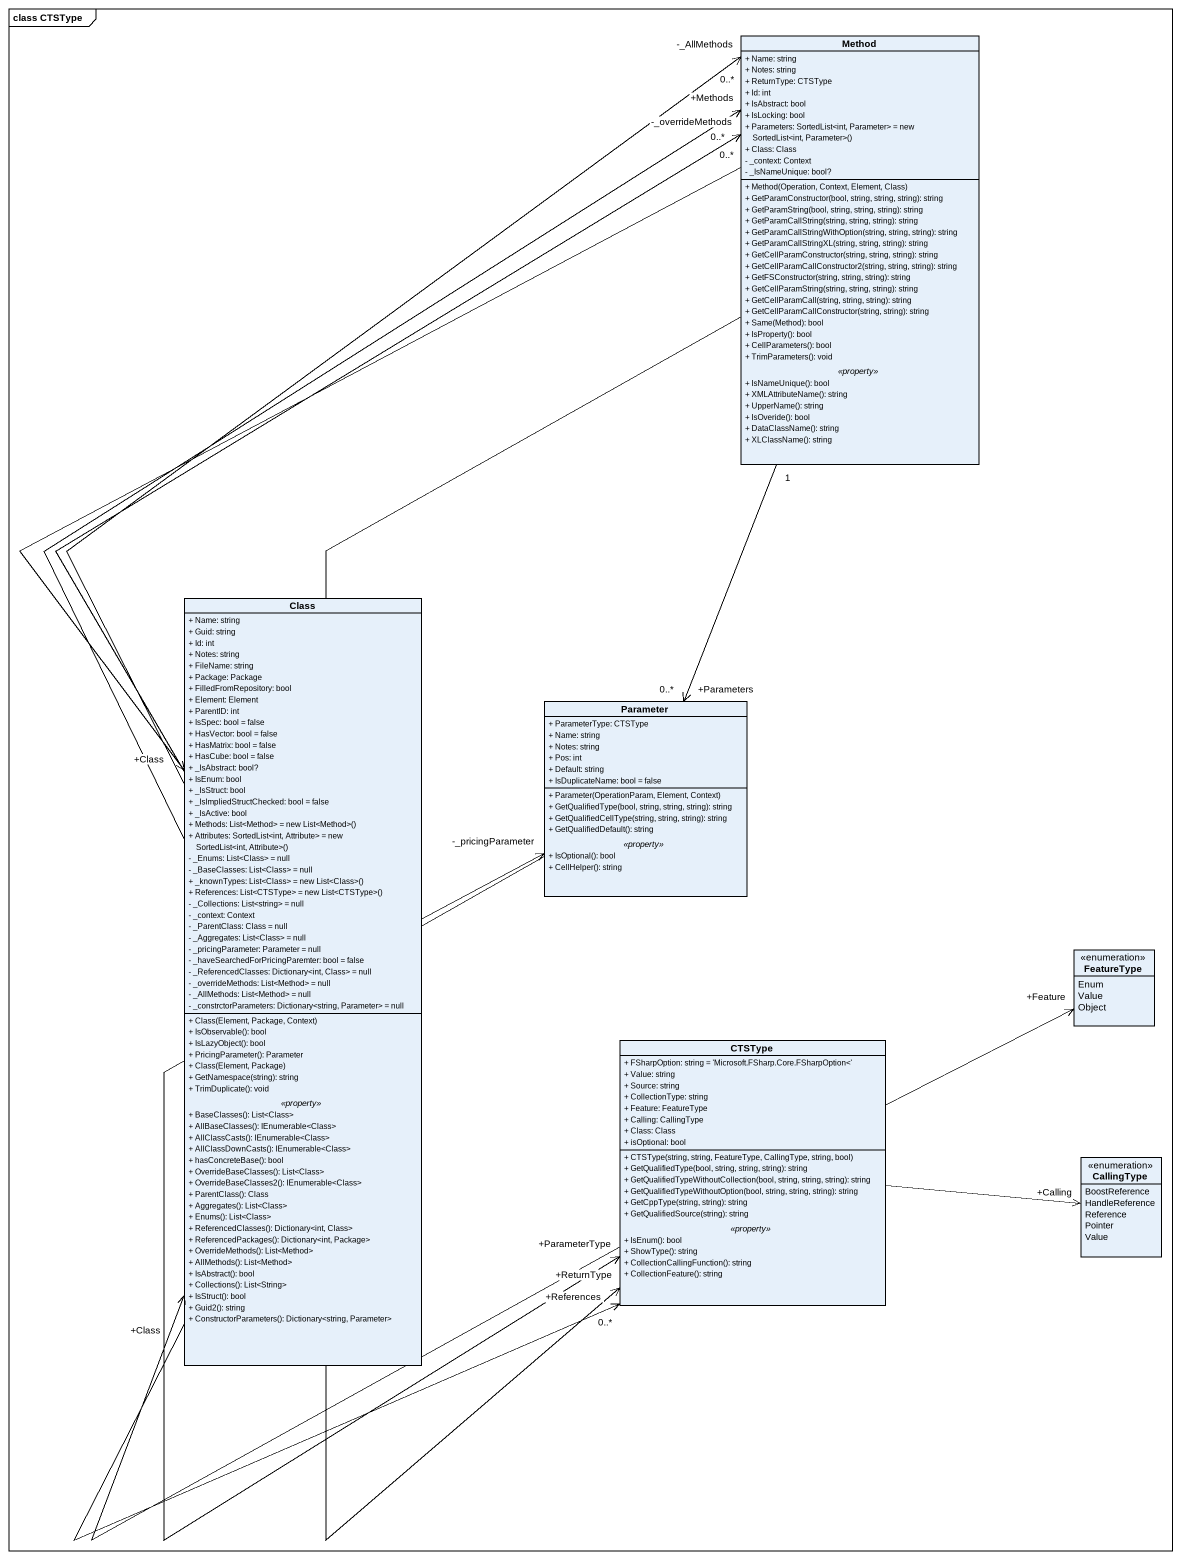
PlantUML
@startuml
mainframe class CTSType
hide circle
hide empty members
skinparam classAttributeIconSize 0
class Method {
  + Name: string
  + Notes: string
  + ReturnType: CTSType
  + Id: int
  + IsAbstract: bool
  + IsLocking: bool
  {field} + Parameters: SortedList<int, Parameter> = new SortedList<int, Parameter>()
  + Class: Class
  - _context: Context
  - _IsNameUnique: bool?
  --
  + Method(Operation, Context, Element, Class)
  + GetParamConstructor(bool, string, string, string): string
  + GetParamString(bool, string, string, string): string
  + GetParamCallString(string, string, string): string
  + GetParamCallStringWithOption(string, string, string): string
  + GetParamCallStringXL(string, string, string): string
  + GetCellParamConstructor(string, string, string): string
  + GetCellParamCallConstructor2(string, string, string): string
  + GetFSConstructor(string, string, string): string
  + GetCellParamString(string, string, string): string
  + GetCellParamCall(string, string, string): string
  + GetCellParamCallConstructor(string, string): string
  + Same(Method): bool
  + IsProperty(): bool
  + CellParameters(): bool
  + TrimParameters(): void
  .. <<property>> ..
  + IsNameUnique(): bool
  + XMLAttributeName(): string
  + UpperName(): string
  + IsOveride(): bool
  + DataClassName(): string
  + XLClassName(): string
}
class "Class" as Class_ {
  + Name: string
  + Guid: string
  + Id: int
  + Notes: string
  + FileName: string
  + Package: Package
  + FilledFromRepository: bool
  + Element: Element
  + ParentID: int
  + IsSpec: bool = false
  + HasVector: bool = false
  + HasMatrix: bool = false
  + HasCube: bool = false
  + _IsAbstract: bool?
  + IsEnum: bool
  + _IsStruct: bool
  + _IsImpliedStructChecked: bool = false
  + _IsActive: bool
  {field} + Methods: List<Method> = new List<Method>()
  {field} + Attributes: SortedList<int, Attribute> = new SortedList<int, Attribute>()
  - _Enums: List<Class> = null
  - _BaseClasses: List<Class> = null
  {field} + _knownTypes: List<Class> = new List<Class>()
  {field} + References: List<CTSType> = new List<CTSType>()
  - _Collections: List<string> = null
  - _context: Context
  - _ParentClass: Class = null
  - _Aggregates: List<Class> = null
  - _pricingParameter: Parameter = null
  - _haveSearchedForPricingParemter: bool = false
  - _ReferencedClasses: Dictionary<int, Class> = null
  - _overrideMethods: List<Method> = null
  - _AllMethods: List<Method> = null
  - _constrctorParameters: Dictionary<string, Parameter> = null
  --
  + Class(Element, Package, Context)
  + IsObservable(): bool
  + IsLazyObject(): bool
  + PricingParameter(): Parameter
  + Class(Element, Package)
  + GetNamespace(string): string
  + TrimDuplicate(): void
  .. <<property>> ..
  + BaseClasses(): List<Class>
  + AllBaseClasses(): IEnumerable<Class>
  + AllClassCasts(): IEnumerable<Class>
  + AllClassDownCasts(): IEnumerable<Class>
  + hasConcreteBase(): bool
  + OverrideBaseClasses(): List<Class>
  + OverrideBaseClasses2(): IEnumerable<Class>
  + ParentClass(): Class
  + Aggregates(): List<Class>
  + Enums(): List<Class>
  + ReferencedClasses(): Dictionary<int, Class>
  + ReferencedPackages(): Dictionary<int, Package>
  + OverrideMethods(): List<Method>
  + AllMethods(): List<Method>
  + IsAbstract(): bool
  + Collections(): List<String>
  + IsStruct(): bool
  + Guid2(): string
  + ConstructorParameters(): Dictionary<string, Parameter>
}
class Parameter {
  + ParameterType: CTSType
  + Name: string
  + Notes: string
  + Pos: int
  + Default: string
  + IsDuplicateName: bool = false
  --
  + Parameter(OperationParam, Element, Context)
  + GetQualifiedType(bool, string, string, string): string
  + GetQualifiedCellType(string, string, string): string
  + GetQualifiedDefault(): string
  .. <<property>> ..
  + IsOptional(): bool
  + CellHelper(): string
}
enum FeatureType {
  Enum
  Value
  Object
}
class CTSType {
  + FSharpOption: string = 'Microsoft.FSharp.Core.FSharpOption<'
  + Value: string
  + Source: string
  + CollectionType: string
  + Feature: FeatureType
  + Calling: CallingType
  + Class: Class
  + isOptional: bool
  --
  + CTSType(string, string, FeatureType, CallingType, string, bool)
  + GetQualifiedType(bool, string, string, string): string
  + GetQualifiedTypeWithoutCollection(bool, string, string, string): string
  + GetQualifiedTypeWithoutOption(bool, string, string, string): string
  + GetCppType(string, string): string
  + GetQualifiedSource(string): string
  .. <<property>> ..
  + IsEnum(): bool
  + ShowType(): string
  + CollectionCallingFunction(): string
  + CollectionFeature(): string
}
enum CallingType {
  BoostReference
  HandleReference
  Reference
  Pointer
  Value
}
Method --> "+Class" Class_
Method "1" --> "+Parameters\n0..*" Parameter
Method --> "+ReturnType" CTSType
Class_ -up-> "-_AllMethods\n0..*" Method
Class_ -up-> "-_overrideMethods\n0..*" Method
Class_ -up-> "+Methods\n0..*" Method
Class_ -right-> "-_pricingParameter" Parameter
Class_ -right-> "+References\n0..*" CTSType
Parameter --> "+ParameterType" CTSType
CTSType -left-> "+Class" Class_
CTSType -right-> "+Feature" FeatureType
CTSType -right-> "+Calling" CallingType
@enduml
